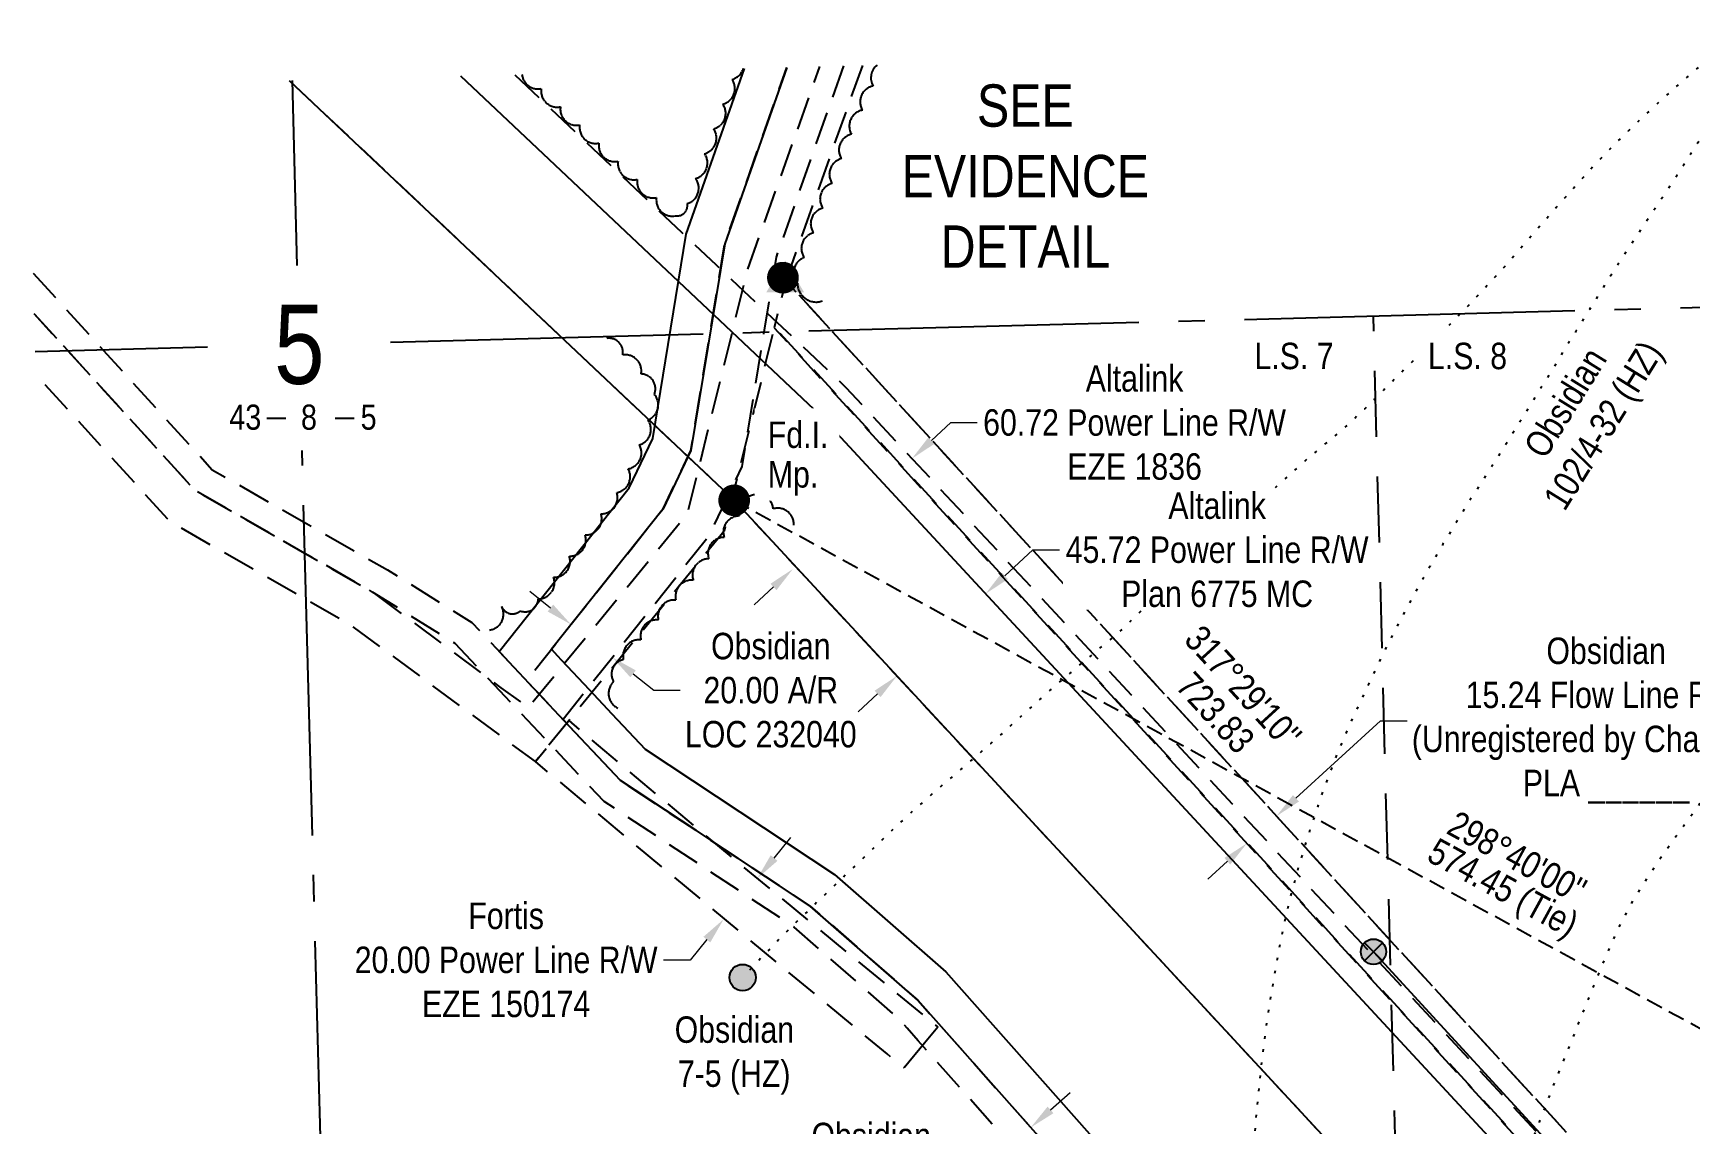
# Model space of a CAD drawing. Extents: x 624971 to 629645, y 5836724 to 5839392.
# Drawn here: x 626623 to 627250, y 5837667 to 5838080 of the extents above; entities that cross this region are included whole.
import ezdxf
from ezdxf.enums import TextEntityAlignment as Align

# ---------------------------------------------------------------- set-up
doc = ezdxf.new("R2010")
doc.units = 0
doc.header["$LTSCALE"] = 5
doc.header["$PDSIZE"] = 0.5
for name, pattern in [('0', [1, 1, 0]), ('foc-ACCESSROAD', [3.75, 2.5, -1.25]), ('foc-DOT', [1, 0.2, -0.8]), ('foc-FLOWLINE', [3.75, 2.5, -1.25]), ('foc-LSD', [8, 5, -3]), ('foc-QUARTERLINE', [33, 25, -3, 2, -3]), ('foc-TIELINE', [1.875, 1.25, -0.625]), ('POWERLINE5', [7.8, 2.4, -0.6, 0.6, -0.6, 0.6, -0.6, 2.4])]:
    doc.linetypes.add(name, pattern=pattern)
doc.layers.get('Defpoints').update_dxf_attribs({"color": 9})
for name, color, linetype in [('10', 1, 'Continuous'), ('9', 3, 'Continuous'), ('ABADATA-DRILL-T', 8, 'Continuous'), ('AS-DRILL', 8, 'foc-DOT'), ('AS-DRILL-T', 8, 'Continuous'), ('AS-POWER', 104, 'foc-POWER'), ('AS-POWER-EXISTING', 72, 'POWERLINE5'), ('C-AR', 13, 'foc-ACCESSROAD'), ('C-FLOWLINE', 13, 'foc-FLOWLINE'), ('F-EZE', 190, 'foc-FLOWLINE'), ('F-RW', 190, 'Continuous'), ('L-BD', 7, 'Continuous'), ('L-DETAIL-T', 3, 'Continuous'), ('L-MON', 1, 'Continuous'), ('L-QSEC', 8, 'foc-QUARTERLINE'), ('L-SECLBL', 7, 'Continuous'), ('L-SECTION-LSD', 7, 'foc-LSD'), ('L-TIE', 7, 'foc-TIELINE'), ('L-TIE-T', 7, 'Continuous'), ('T-BUSH', 110, '0')]:
    doc.layers.add(name, color=color, linetype=linetype)
for name, color, linetype, lineweight in [('C-AR-T', 13, 'Continuous', 9), ('C-RW-T', 13, 'Continuous', 9), ('F-EZE-T', 190, 'Continuous', 9), ('F-RW-T', 190, 'Continuous', 9)]:
    doc.layers.add(name, color=color, linetype=linetype, lineweight=lineweight)
doc.styles.add('100L', font='ARIALN.TTF', dxfattribs={"height": 11})
doc.styles.add('80CG', font='ARIALN.TTF', dxfattribs={"height": 10})
doc.styles.add('80L', font='ARIALN.TTF', dxfattribs={"height": 10})
doc.styles.add('foc-LtypeFont', font='ARIALN.TTF', dxfattribs={"height": 7.35})
doc.styles.add('SIMPLEX', font='ARIALN.TTF')
doc.linetypes.add('foc-POWER', pattern='A,6,-1,["P",foc-LtypeFont,S=0.2,R=0,X=-0.625,Y=-0.75],-1.24,4', length=12.24)
doc.dimstyles.new('Compass 5 000', dxfattribs={"dimscale": 5, "dimtxt": 9, "dimasz": 2, "dimexe": 0.2, "dimexo": 0.0625, "dimgap": 0.5, "dimtad": 0, "dimtih": 1, "dimtoh": 1, "dimzin": 0, "dimdsep": 46, "dimtxsty": '80CG', "dimcen": 0.1, "dimse1": 1, "dimse2": 1, "dimclrd": 256, "dimclrt": 256, "dimaunit": 1, "dimadec": 4, "dimazin": 0, "dimtfac": 0.06, "dimtofl": 0, "dimtmove": 0, "dimatfit": 1, "dimfxl": 0.2, "dimtolj": 1, "dimtzin": 0, "dimlwd": -1, "dimarcsym": 0})

# ---------------------------------------------------------------- blocks, each defined once
blk = doc.blocks.new('L-SECLBL')
at = {"layer": '9', "color": 7}
for p, q in [((-5.08, -27.83), (-12.29, -27.83)), ((20.7, -27.83), (13.5, -27.83))]:
    blk.add_line(p, q, dxfattribs=at)
at = {"layer": '10', "color": 2, "style": 'SIMPLEX'}
blk.add_attdef('SEC', text='', height=30, dxfattribs=at).set_placement((0, 0), align=Align.MIDDLE)
at = {"layer": '10', "color": 5, "style": '80L'}
blk.add_attdef('TWP', text='', height=9.5, dxfattribs=at).set_placement((-14.43, -27.37), align=Align.MIDDLE_RIGHT)
blk.add_attdef('RGE', text='', height=9.5, dxfattribs=at).set_placement((3.62, -27.37), align=Align.MIDDLE_CENTER)
blk.add_attdef('MER', text='', height=9.5, dxfattribs=at).set_placement((23.17, -27.37), align=Align.MIDDLE_LEFT)
blk = doc.blocks.new('*D599')
at = {"layer": 'Defpoints', "color": 0, "transparency": 16777216}
for p in [(626955.4, 5837919.03), (627307.61, 5837538.95), (627262.52, 5837497.17)]:
    blk.add_point(p, dxfattribs=at)
at = {"layer": 'F-EZE-T', "transparency": 16777216}
for p, q in [((626962.74, 5837925.83), (626970.07, 5837932.63)), ((626970.07, 5837932.63), (626980.07, 5837932.63)), ((626902.98, 5837870.46), (626895.65, 5837863.66))]:
    blk.add_line(p, q, dxfattribs=at)
for points in [[(626961.6, 5837927.05), (626963.87, 5837924.61), (626955.4, 5837919.03)], [(626901.85, 5837871.68), (626904.11, 5837869.24), (626910.32, 5837877.26)]]:
    blk.add_solid(points, dxfattribs=at)
at = {"layer": 'F-EZE-T', "transparency": 16777216, "insert": (627039.62, 5837932.63), "char_height": 10, "attachment_point": 5, "style": '80CG'}
blk.add_mtext('\\A1;Altalink\\P60.72 Power Line R/W\\PEZE 1836', dxfattribs=at)
blk = doc.blocks.new('*D606')
at = {"layer": 'Defpoints', "color": 0, "transparency": 16777216}
for p in [(626884.13, 5837744.74), (626911.57, 5837748.06), (626898.84, 5837732.62)]:
    blk.add_point(p, dxfattribs=at)
at = {"layer": 'F-EZE-T', "transparency": 16777216}
for p, q in [((626903.22, 5837767.9), (626909.58, 5837775.62)), ((626877.77, 5837737.02), (626871.41, 5837729.31)), ((626871.41, 5837729.31), (626861.41, 5837729.31))]:
    blk.add_line(p, q, dxfattribs=at)
for points in [[(626901.93, 5837768.96), (626904.5, 5837766.84), (626896.86, 5837760.18)], [(626876.48, 5837738.08), (626879.06, 5837735.96), (626884.13, 5837744.74)]]:
    blk.add_solid(points, dxfattribs=at)
at = {"layer": 'F-EZE-T', "transparency": 16777216, "insert": (626801.82, 5837729.31), "char_height": 10, "attachment_point": 5, "style": '80CG'}
blk.add_mtext('\\A1;Fortis\\P20.00 Power Line R/W\\PEZE 150174', dxfattribs=at)
blk = doc.blocks.new('*D611')
at = {"layer": 'C-AR-T', "transparency": 16777216}
for p, q in [((627007.82, 5837672.58), (627015.3, 5837679.22)), ((626985.36, 5837652.63), (626977.89, 5837645.99)), ((626977.89, 5837645.99), (626967.89, 5837645.99))]:
    blk.add_line(p, q, dxfattribs=at)
for points in [[(627006.71, 5837673.83), (627008.93, 5837671.34), (627000.34, 5837665.94)], [(626984.25, 5837653.88), (626986.47, 5837651.39), (626992.84, 5837659.28)]]:
    blk.add_solid(points, dxfattribs=at)
at = {"layer": 'Defpoints', "color": 0, "transparency": 16777216}
for p in [(626998.1, 5837668.46), (626990.6, 5837661.79), (626992.84, 5837659.28)]:
    blk.add_point(p, dxfattribs=at)
at = {"layer": 'C-AR-T', "transparency": 16777216, "insert": (626939.96, 5837645.99), "char_height": 10, "attachment_point": 5, "style": '80CG'}
blk.add_mtext('\\A1;Obsidian\\P10.06 A/R\\PLOC 2896', dxfattribs=at)
blk = doc.blocks.new('*D614')
at = {"layer": 'C-AR-T', "transparency": 16777216}
for p, q in [((626818.58, 5837862.48), (626810.75, 5837868.7)), ((626849.86, 5837837.58), (626857.68, 5837831.36)), ((626857.68, 5837831.36), (626867.68, 5837831.36))]:
    blk.add_line(p, q, dxfattribs=at)
for points in [[(626819.61, 5837863.78), (626817.54, 5837861.17), (626826.4, 5837856.25)], [(626850.9, 5837838.89), (626848.82, 5837836.28), (626842.03, 5837843.81)]]:
    blk.add_solid(points, dxfattribs=at)
at = {"layer": 'Defpoints', "color": 0, "transparency": 16777216}
for p in [(626835.61, 5837867.82), (626851.24, 5837855.38), (626842.03, 5837843.81)]:
    blk.add_point(p, dxfattribs=at)
at = {"layer": 'C-AR-T', "transparency": 16777216, "insert": (626901.97, 5837831.36), "char_height": 10, "attachment_point": 5, "style": '80CG'}
blk.add_mtext('\\A1;Obsidian\\P20.00 A/R\\PLOC 232040', dxfattribs=at)
blk = doc.blocks.new('BH-Existing')
at = {"layer": 'AS-DRILL-T'}
h = blk.add_hatch(color=256, dxfattribs=at)
h.dxf.hatch_style = 1
edge = h.paths.add_edge_path()
edge.add_arc((0, 0), 0.5, 0, 360)
blk.add_circle((0, 0), 0.5, dxfattribs=at)
blk = doc.blocks.new('*D685')
at = {"layer": 'Defpoints', "color": 0, "transparency": 16777216}
for p in [(626983.22, 5837867.85), (627031.52, 5837815.73), (626997.99, 5837784.66)]:
    blk.add_point(p, dxfattribs=at)
at = {"layer": 'F-RW-T', "transparency": 16777216}
for p, q in [((626990.55, 5837874.64), (627001.18, 5837884.49)), ((627001.18, 5837884.49), (627011.18, 5837884.49)), ((626942.36, 5837829.99), (626935.03, 5837823.19))]:
    blk.add_line(p, q, dxfattribs=at)
for points in [[(626989.42, 5837875.87), (626991.69, 5837873.42), (626983.22, 5837867.85)], [(626941.23, 5837831.21), (626943.49, 5837828.76), (626949.7, 5837836.78)]]:
    blk.add_solid(points, dxfattribs=at)
at = {"layer": 'F-RW-T', "transparency": 16777216, "insert": (627070.87, 5837884.49), "char_height": 10, "attachment_point": 5, "style": '80CG', "bg_fill": 3, "box_fill_scale": 1.1, "bg_fill_color": 256, "bg_fill_true_color": 13158600, "bg_fill_transparency": 0}
blk.add_mtext('\\A1;Altalink\\P45.72 Power Line R/W\\PPlan 6775 MC', dxfattribs=at)
blk = doc.blocks.new('POWERPOLE')
h = blk.add_hatch(color=255)
edge = h.paths.add_edge_path()
edge.add_arc((0, 0), 0.96, 0, 360)
at = {"linetype": 'Continuous'}
for p, q in [((0.68, -0.68), (-0.68, 0.68)), ((-0.68, -0.68), (0.68, 0.68))]:
    blk.add_line(p, q, dxfattribs=at)
blk.add_circle((0, 0), 0.96, dxfattribs=at)
blk = doc.blocks.new('fdia')
at = {"color": 255, "const_width": 1}
blk.add_lwpolyline([(-0.5, 0, 1), (0.5, 0, 1)], format="xyb", close=True, dxfattribs=at)
blk = doc.blocks.new('Fdiaa')
blk.add_blockref('fdia', (0, 0))
blk = doc.blocks.new('fdib')
at = {"color": 1, "const_width": 1.6}
blk.add_lwpolyline([(-0.4, 0, 1), (0.4, 0, 1)], format="xyb", close=True, dxfattribs=at)
at = {"color": 1}
blk.add_circle((0, 0), 0.8, dxfattribs=at)
blk = doc.blocks.new('Fdibb')
blk.add_blockref('fdib', (0, 0))
blk = doc.blocks.new('fdicc')
for name in ['Fdibb', 'Fdiaa']:
    blk.add_blockref(name, (0, 0))
blk = doc.blocks.new('FDI')
blk.add_blockref('fdicc', (0, 0))
blk = doc.blocks.new('STRIA')
blk.add_hatch(color=255).paths.add_polyline_path([(-0.04, 1.52), (-1.47, -0.87), (1.39, -0.87)])
blk = doc.blocks.new('STRIAA')
blk.add_blockref('STRIA', (0, 0))
blk = doc.blocks.new('STRIB')
at = {"color": 1}
blk.add_solid([(-1.12, -0.67), (-0.04, 1.13), (1.04, -0.67)], dxfattribs=at)
blk = doc.blocks.new('STRIBB')
blk.add_blockref('STRIB', (0, 0))
blk = doc.blocks.new('STRICC')
for name in ['STRIAA', 'STRIBB']:
    blk.add_blockref(name, (0, 0))
blk = doc.blocks.new('fdspike')
blk.add_blockref('STRICC', (0, 0))
blk = doc.blocks.new('*D733')
at = {"layer": 'C-RW-T', "transparency": 16777216}
for p, q in [((627100.7, 5837790.5), (627132.72, 5837819.86)), ((627132.72, 5837819.86), (627142.72, 5837819.86)), ((627074.73, 5837766.69), (627067.36, 5837759.93))]:
    blk.add_line(p, q, dxfattribs=at)
for points in [[(627099.58, 5837791.73), (627101.83, 5837789.27), (627093.33, 5837783.74)], [(627073.61, 5837767.92), (627075.86, 5837765.46), (627082.1, 5837773.45)]]:
    blk.add_solid(points, dxfattribs=at)
at = {"layer": 'Defpoints', "color": 0, "transparency": 16777216}
for p in [(627093.33, 5837783.74), (627144.89, 5837727.5), (627133.66, 5837717.21)]:
    blk.add_point(p, dxfattribs=at)
at = {"layer": 'C-RW-T', "transparency": 16777216, "insert": (627218.07, 5837819.86), "char_height": 10, "attachment_point": 5, "style": '80CG', "bg_fill": 3, "box_fill_scale": 1.1, "bg_fill_color": 256, "bg_fill_true_color": 13158600, "bg_fill_transparency": 0}
blk.add_mtext('\\A1;Obsidian\\P15.24 Flow Line R/W\\P(Unregistered by Challenger)\\PPLA ______', dxfattribs=at)

msp = doc.modelspace()

# ---------------------------------------------------------------- linework, layer by layer
at = {"layer": 'AS-DRILL', "flags": 128}
for points in [[(627264.568, 5838076.502), (627259.483, 5838072.416), (627253.735, 5838067.694), (627248.108, 5838062.925), (627242.613, 5838058.059), (627237.112, 5838053.064), (627231.634, 5838047.979), (627226.353, 5838042.979), (627221.027, 5838037.768), (627215.495, 5838032.031), (627209.97, 5838026.044), (627204.536, 5838020.03), (627199.2, 5838014.058), (627194.044, 5838008.121), (627188.946, 5838002.246), (627183.915, 5837996.472), (627178.89, 5837990.869), (627173.832, 5837985.364), (627168.685, 5837979.848), (627163.515, 5837974.411), (627158.322, 5837969.123), (627153.067, 5837963.894), (627147.703, 5837958.641), (627142.309, 5837953.379), (627137.074, 5837948.14), (627131.818, 5837942.93), (627126.641, 5837937.783), (627121.264, 5837932.651), (627115.432, 5837927.656), (627109.596, 5837922.842), (627104.039, 5837918.085), (627098.701, 5837913.374), (627093.464, 5837908.575), (627088.288, 5837903.778), (627082.753, 5837898.911), (627076.9, 5837893.987), (627071.314, 5837889.199), (627066.2, 5837884.703), (627061.255, 5837880.222), (627056.326, 5837875.522), (627051.208, 5837870.416), (627045.816, 5837865.073), (627040.414, 5837859.74), (627034.977, 5837854.576), (627029.196, 5837849.593), (627023.371, 5837844.749), (627017.566, 5837839.885), (627011.879, 5837835.085), (627006.373, 5837830.289), (627001.086, 5837825.529), (626995.946, 5837820.883), (626990.678, 5837816.134), (626985.097, 5837811.146), (626979.141, 5837805.938), (626972.899, 5837800.583), (626966.665, 5837795.298), (626960.796, 5837790.223), (626954.97, 5837785.018), (626949.081, 5837779.562), (626943.392, 5837774.102), (626937.987, 5837768.868), (626932.678, 5837763.808), (626927.436, 5837758.819), (626922.402, 5837753.955), (626917.326, 5837749.161), (626912.349, 5837744.379), (626907.602, 5837739.633), (626903.12, 5837735.064), (626898.864, 5837730.652), (626895.691, 5837727.287), (626891.31, 5837722.671)], [(627396.619, 5838080.012), (627395.988, 5838078.628), (627391.471, 5838069.267), (627386.977, 5838059.816), (627382.757, 5838050.603), (627378.699, 5838041.273), (627374.693, 5838031.535), (627370.672, 5838021.576), (627366.401, 5838011.621), (627361.869, 5838001.719), (627357.543, 5837991.953), (627353.354, 5837982.3), (627348.893, 5837972.73), (627344.371, 5837963.198), (627340.058, 5837953.672), (627335.782, 5837944.327), (627331.25, 5837935.175), (627326.605, 5837926.131), (627322.195, 5837917.282), (627318.001, 5837908.569), (627313.897, 5837899.889), (627309.372, 5837891.248), (627304.581, 5837882.809), (627300.107, 5837874.479), (627295.725, 5837866.112), (627291.081, 5837857.387), (627286.589, 5837848.637), (627282.421, 5837840.075), (627278.566, 5837831.831), (627274.681, 5837823.577), (627270.459, 5837815.173), (627265.756, 5837806.837), (627260.515, 5837798.757), (627255.15, 5837790.864), (627249.596, 5837782.936), (627243.521, 5837774.634), (627237.537, 5837766.275), (627232.021, 5837758.048), (627227.122, 5837749.917), (627222.684, 5837741.378), (627218.609, 5837732.328), (627214.828, 5837723.146), (627211.003, 5837713.763), (627207.195, 5837704.45), (627203.532, 5837695.341), (627199.829, 5837686.221), (627196.227, 5837677.093), (627192.755, 5837667.959), (627189.234, 5837658.764), (627185.522, 5837649.614), (627181.661, 5837640.45), (627177.882, 5837631.558), (627173.941, 5837622.752), (627169.87, 5837613.952), (627165.691, 5837605.08), (627161.54, 5837596.278), (627157.731, 5837587.775), (627153.997, 5837579.105), (627150.247, 5837570.254), (627146.45, 5837561.321), (627142.634, 5837552.318), (627138.916, 5837543.418), (627135.019, 5837534.463), (627131.054, 5837525.416), (627127.256, 5837516.493), (627123.706, 5837507.658), (627120.303, 5837498.936), (627116.45, 5837490.232), (627112.342, 5837481.681), (627108.345, 5837473.094), (627104.31, 5837464.465), (627100.261, 5837455.566), (627096.265, 5837446.579), (627092.263, 5837437.451), (627088.571, 5837428.671), (627084.767, 5837419.999), (627080.701, 5837411.009), (627076.574, 5837401.658), (627072.559, 5837392.24), (627068.788, 5837383.058), (627065.191, 5837374.111), (627061.409, 5837365.339), (627057.466, 5837356.623), (627053.441, 5837347.954), (627049.075, 5837339.367), (627044.667, 5837330.829), (627040.443, 5837322.135), (627036.104, 5837313.219), (627031.627, 5837304.278), (627027.156, 5837295.458), (627022.748, 5837286.92), (627018.421, 5837278.714), (627014.267, 5837270.813), (627010.334, 5837262.847), (627006.361, 5837254.49), (627002.274, 5837245.92), (626997.967, 5837237.325), (626993.403, 5837228.642), (626988.674, 5837219.765), (626984.134, 5837210.904), (626979.836, 5837201.988), (626975.796, 5837193.159), (626971.894, 5837184.394), (626967.999, 5837175.739), (626964.068, 5837167.293), (626960.173, 5837159.059), (626956.286, 5837150.864), (626952.074, 5837142.481), (626947.779, 5837133.796), (626943.827, 5837125.069), (626940.02, 5837116.477), (626936.057, 5837107.76), (626932.099, 5837098.834), (626928.29, 5837089.941), (626924.365, 5837081.325), (626919.928, 5837072.736), (626915.072, 5837064.096), (626910.1, 5837055.323), (626905.3, 5837046.474), (626900.69, 5837037.61), (626896.058, 5837028.456), (626894.703, 5837025.722)], [(627277.406, 5838076.843), (627272.907, 5838069.953), (627269.493, 5838064.702), (627268.387, 5838062.983), (627263.853, 5838055.842), (627259.222, 5838048.538), (627254.494, 5838041.152), (627249.706, 5838033.714), (627247.168, 5838029.806), (627244.85, 5838026.235), (627239.907, 5838018.653), (627234.835, 5838011.018), (627229.653, 5838003.369), (627224.514, 5837995.642), (627216.769, 5837983.486), (627215.656, 5837981.686), (627211.777, 5837975.472), (627206.785, 5837967.459), (627201.793, 5837959.426), (627196.812, 5837951.353), (627191.852, 5837943.27), (627186.861, 5837935.217), (627181.831, 5837927.132), (627176.729, 5837919.096), (627171.517, 5837911.077), (627166.347, 5837902.999), (627161.298, 5837894.844), (627158.258, 5837889.833), (627156.312, 5837886.601), (627151.437, 5837878.301), (627146.665, 5837869.933), (627142.014, 5837861.489), (627137.526, 5837852.958), (627133.2, 5837844.332), (627129.066, 5837835.641), (627124.972, 5837826.911), (627120.92, 5837818.162), (627117.1, 5837809.309), (627113.523, 5837800.353), (627110.189, 5837791.302), (627104.176, 5837772.959), (627101.427, 5837763.704), (627098.89, 5837754.404), (627096.614, 5837745.022), (627094.671, 5837735.577), (627092.968, 5837726.09), (627091.321, 5837716.773), (627089.78, 5837707.26), (627088.499, 5837697.693), (627087.379, 5837688.131), (627086.38, 5837678.531), (627085.5, 5837668.945), (627084.732, 5837659.321), (627083.943, 5837649.698), (627083.094, 5837640.082), (627082.226, 5837630.456), (627081.347, 5837620.85), (627080.427, 5837611.272), (627079.547, 5837601.706), (627078.778, 5837592.113), (627078.179, 5837582.504), (627077.75, 5837572.879), (627077.332, 5837563.265), (627076.884, 5837553.62), (627076.396, 5837543.974), (627075.958, 5837534.339), (627075.53, 5837524.695), (627074.383, 5837505.438), (627072.886, 5837486.182), (627071.977, 5837476.585), (627070.977, 5837466.996), (627070.078, 5837457.389), (627069.249, 5837447.774), (627068.301, 5837438.146), (627067.225, 5837428.785), (627066.005, 5837419.23), (627065.067, 5837411.872), (627063.871, 5837402.508), (627062.796, 5837393.127), (627061.811, 5837383.758), (627060.836, 5837374.379), (627059.94, 5837365.032), (627059.155, 5837355.659), (627058.491, 5837346.248), (627057.714, 5837327.381), (627057.207, 5837308.532), (627056.389, 5837289.714), (627055.481, 5837270.864), (627054.735, 5837251.998), (627053.885, 5837233.239), (627052.878, 5837214.376), (627052.16, 5837195.551), (627051.733, 5837176.703), (627050.956, 5837157.847), (627049.807, 5837139.03), (627048.68, 5837120.184), (627047.973, 5837101.339), (627047.845, 5837082.509), (627047.878, 5837063.674), (627048.021, 5837044.811), (627048.191, 5837029.802)]]:
    msp.add_lwpolyline(points, dxfattribs=at)
at = {"layer": 'AS-POWER', "flags": 128}
msp.add_lwpolyline([(627130.021, 5837732.433), (627207.095, 5837648.413), (627284.32, 5837564.219), (627361.31, 5837480.33), (627429.124, 5837406.333)], dxfattribs=at)
at = {"layer": 'C-AR', "flags": 128}
for points in [[(626929.43, 5838067.593), (626904.019, 5837995.291), (626891.028, 5837916.067), (626878.265, 5837889.342), (626823.349, 5837820.331), (626809.514, 5837835.054), (626861.204, 5837900.011), (626871.766, 5837922.128), (626884.555, 5838000.267), (626908.029, 5838067.024)], [(626622.834, 5837989.182), (626649.332, 5837960.105), (626690.594, 5837914.833), (626725.366, 5837894.949), (626756.869, 5837876.935), (626788.877, 5837857.014), (626798.165, 5837847.13), (626811.591, 5837832.843), (626813.264, 5837831.063), (626823.608, 5837820.022), (626825.702, 5837817.827), (626832.219, 5837810.892), (626845.045, 5837797.244), (626873.558, 5837778.385), (626916.923, 5837749.704), (626957.565, 5837714.121), (627053.864, 5837605.66), (627067.151, 5837590.696), (627087.064, 5837568.269), (627088.572, 5837565.551), (627095.85, 5837552.445), (627104.921, 5837536.109), (627123.222, 5837491.542), (627153.43, 5837408.904), (627159.095, 5837393.406), (627176.476, 5837345.862), (627191.546, 5837157.881), (627195.174, 5837133.728), (627198.783, 5837109.703), (627200.647, 5837103.593), (627212.887, 5837063.478), (627232.088, 5837034.691)], [(627220.187, 5837034.375), (627203.717, 5837059.047), (627190.21, 5837103.314), (627188.942, 5837107.474), (627185.038, 5837133.458), (627181.542, 5837156.73), (627166.756, 5837341.158), (627153.722, 5837377.573), (627148.159, 5837393.119), (627143.028, 5837407.455), (627142.602, 5837408.614), (627111.502, 5837493.29), (627098.713, 5837526.378), (627097.546, 5837528.677), (627087.081, 5837547.585), (627079.817, 5837560.693), (627078.85, 5837562.449), (626957.789, 5837698.73), (626953.533, 5837703.521), (626950.497, 5837707.012), (626910.838, 5837741.731), (626838.873, 5837789.329), (626817.26, 5837812.249), (626797.421, 5837833.289), (626782.578, 5837849.031), (626751.29, 5837868.529), (626725.678, 5837883.174), (626684.221, 5837906.882), (626636.036, 5837959.75), (626623.242, 5837973.79)]]:
    msp.add_lwpolyline(points, dxfattribs=at)
at = {"layer": 'F-EZE', "flags": 128}
for points in [[(626623.242, 5837973.791), (626684.221, 5837906.882), (626751.29, 5837868.529), (626799.766, 5837832.356), (626810.306, 5837824.938), (626870.539, 5837898.426), (626893.256, 5837990.645), (626920.554, 5838067.357)], [(626936.614, 5838067.784), (626907.625, 5837986.338), (627431.077, 5837415.327), (627553.587, 5837418.574), (627581.424, 5837419.298), (627581.841, 5837403.741), (627554.005, 5837402.999), (627417.03, 5837399.341), (627356.193, 5837397.717), (627165.522, 5837392.604), (627161.44, 5837392.474), (627155.125, 5837392.273), (627150.503, 5837392.187), (627144.628, 5837392.077), (627026.823, 5837388.94), (627026.651, 5837395.489), (627026.431, 5837403.343), (627026.415, 5837404.489), (627111.883, 5837406.813), (627116.185, 5837406.926), (627118.818, 5837406.996), (627144.947, 5837407.682), (627148.902, 5837407.786), (627149.608, 5837407.805), (627155.775, 5837407.972), (627159.67, 5837408.077), (627411.296, 5837414.715), (626903.327, 5837968.837), (626884.287, 5837891.545), (626812.87, 5837804.413), (626743.601, 5837855.653), (626674.666, 5837895.106), (626623.849, 5837950.864)], [(626805.096, 5838064.288), (626855.906, 5838016.313), (626868.303, 5838004.608), (626881.321, 5837992.317), (626884.432, 5837989.38), (626889.531, 5837984.565), (626908.154, 5837966.978), (626930.427, 5837945.953), (627681.341, 5837136.523), (627600.582, 5837134.371), (627479.1, 5837265.47), (626888.112, 5837903.242), (626719.875, 5838062.023)]]:
    msp.add_lwpolyline(points, dxfattribs=at)
msp.add_lwpolyline([(626960.134, 5837697.797), (626952.43, 5837688.451), (626945.96, 5837693.783), (626812.87, 5837804.413), (626825.544, 5837819.875), (626875.903, 5837777.453), (626965.158, 5837703.894), (626960.134, 5837697.797)], close=True, dxfattribs=at)
at = {"layer": 'F-RW'}
for points in [[(627053.864, 5837605.66), (626957.565, 5837714.121), (626916.923, 5837749.704), (626873.558, 5837778.385), (626845.045, 5837797.244), (626832.219, 5837810.892), (626825.702, 5837817.827), (626799.131, 5837846.102), (626848.406, 5837908.021), (626857.312, 5837926.648), (626869.97, 5838003.993), (626891.974, 5838066.597)], [(626908.031, 5838067.024), (626884.555, 5838000.267), (626871.766, 5837922.128), (626861.185, 5837899.987), (626818.947, 5837846.908), (626821.135, 5837844.57), (626822.833, 5837842.754), (626833.179, 5837831.699), (626841.794, 5837822.494), (626854.377, 5837809.048), (626926.045, 5837761.656), (626968.159, 5837724.78), (627065.077, 5837615.616)]]:
    msp.add_lwpolyline(points, dxfattribs=at)
at = {"layer": 'L-QSEC'}
for p, q in [((626722.792, 5837992.075), (626720.937, 5838062.051)), ((627536.108, 5837983.683), (626758.083, 5837963.001)), ((626688.825, 5837961.16), (626623.622, 5837959.427)), ((626745.993, 5837116.71), (626724.647, 5837922.1))]:
    msp.add_line(p, q, dxfattribs=at)
at = {"layer": 'L-SECTION-LSD'}
msp.add_line((627152.389, 5837127.524), (627129.974, 5837972.887), dxfattribs=at)
at = {"layer": 'L-TIE'}
msp.add_line((626888.112, 5837903.242), (627391.97, 5837627.793), dxfattribs=at)
at = {"layer": 'T-BUSH', "flags": 128}
for points in [[(626807.815, 5838064.36, 0.4430081), (626815.111, 5838059.02, 0.5205671), (626822.375, 5838052.147, 0.5205671), (626829.639, 5838045.275, 0.5205671), (626836.903, 5838038.402, 0.5205671), (626844.167, 5838031.529, 0.5205671), (626851.431, 5838024.656, 0.5205671), (626858.695, 5838017.784, 0.5205671), (626865.959, 5838010.911, 0.5205671), (626870.354, 5838015.502, 0.5205671), (626873.524, 5838024.986, 0.5205671), (626876.89, 5838034.401, 0.5205671), (626880.364, 5838043.778, 0.5205671), (626883.839, 5838053.155, 0.5205671), (626887.313, 5838062.532, 0.2571541), (626891.584, 5838066.587)], [(626942.205, 5838067.933, 0.377404), (626940.727, 5838060.004, 0.5205671), (626936.627, 5838050.883, 0.5205671), (626932.526, 5838041.762, 0.5205671), (626928.711, 5838032.524, 0.5205671), (626925.18, 5838023.168, 0.5205671), (626921.649, 5838013.812, 0.5205671), (626918.117, 5838004.456, 0.5205671), (626914.586, 5837995.101, 0.5205671), (626912.067, 5837985.458, 0.5205671), (626921.503, 5837978.669)], [(626795.51, 5837854.17, 0.5205671), (626800.134, 5837863.037, 0.5205671), (626807.157, 5837861.428, 0.5205671), (626813.993, 5837865.935, 0.5205671), (626819.757, 5837874.106, 0.5205671), (626825.735, 5837882.122, 0.5205671), (626831.713, 5837890.139, 0.5205671), (626837.691, 5837898.155, 0.5205671), (626843.669, 5837906.171, 0.5205671), (626848.002, 5837915.169, 0.5205671), (626852.219, 5837924.237, 0.5205671), (626855.484, 5837933.641, 0.5205671), (626857.913, 5837943.342, 0.5205671), (626852.895, 5837951.047, 0.5205671), (626845.941, 5837958.233, 0.5205671), (626839.875, 5837964.502, 0.5205671)], [(626910.71, 5837893.789, 0.5205671), (626902.888, 5837900.019, 0.5205671), (626894.347, 5837904.906, 0.5205671), (626890.175, 5837897.338, 0.5205671), (626884.351, 5837889.209, 0.5205671), (626878.527, 5837881.08, 0.5205671), (626872.65, 5837872.993, 0.5205671), (626866.046, 5837865.484, 0.5205671), (626859.442, 5837857.975, 0.5205671), (626852.838, 5837850.466, 0.5205671), (626846.234, 5837842.957, 0.5205671), (626842.465, 5837834.629, 0.5205671), (626844.074, 5837824.599, 0.5205671)]]:
    msp.add_lwpolyline(points, format="xyb", dxfattribs=at)

# ---------------------------------------------------------------- block references
at = {"layer": 'AS-DRILL-T', "xscale": 10.00000000000004, "yscale": 10.00000000000004, "zscale": 10.00000000000004}
msp.add_blockref('BH-Existing', (626891.31, 5837722.671), dxfattribs=at)
at = {"layer": 'AS-POWER-EXISTING', "xscale": 5.000000000000009, "yscale": 5.000000000000009, "zscale": 5.000000000000009}
msp.add_blockref('POWERPOLE', (627130.021, 5837732.433), dxfattribs=at)
at = {"layer": 'L-MON', "color": 5, "xscale": 4.998243250000007, "yscale": 4.998243250000007, "zscale": 4.998243250000007}
msp.add_blockref('fdspike', (626907.625, 5837986.338), dxfattribs=at)
at = {"layer": 'L-MON', "xscale": 5.000000000000009, "yscale": 5.000000000000009, "zscale": 5.000000000000009}
msp.add_blockref('FDI', (626906.556, 5837987.475), dxfattribs=at)
at = {"layer": 'L-SECLBL', "color": 2}
msp.add_blockref('L-SECLBL', (626723.587, 5837962.084), dxfattribs=at).add_auto_attribs({'SEC': '5', 'TWP': '43', 'RGE': '8', 'MER': '5'})

# ---------------------------------------------------------------- texts
at = {"layer": 'ABADATA-DRILL-T', "insert": (627179.358, 5837912.23), "char_height": 9.99516, "attachment_point": 1, "rotation": 58.211607, "style": '80L'}
msp.add_mtext_dynamic_manual_height_columns('\\pi13.43;Obsidian\\P\\pi0.66359;102/4-32 (HZ)', width=70.6729, gutter_width=49.976, heights=[0], dxfattribs=at)
at = {"layer": 'ABADATA-DRILL-T', "insert": (626865.258, 5837707.974), "char_height": 9.99516, "attachment_point": 1, "style": '80L'}
msp.add_mtext_dynamic_manual_height_columns('\\pi0.33974;Obsidian\\P\\pi1.5499;7-5 (HZ)', width=44.49184, gutter_width=49.976, heights=[0], dxfattribs=at)
at = {"layer": 'L-BD', "color": 5, "style": '80L'}
for s, height, p in [("317°29'10''", 9.99649, (627080.789, 5837832.56)), ('723.83', 9.9965, (627070.289, 5837822.934))]:
    msp.add_text(s, height=height, rotation=312.5133, dxfattribs=at).set_placement(p, align=Align.MIDDLE)
at = {"layer": 'L-DETAIL-T', "insert": (626998.299, 5838025.933), "char_height": 16, "width": 92.85304, "attachment_point": 5, "style": '80CG'}
msp.add_mtext('SEE EVIDENCE DETAIL', dxfattribs=at)
at = {"layer": 'L-TIE-T', "style": '80L'}
for s, p in [("298°40'00''", (627184.426, 5837768.214)), ('574.45 (Tie)', (627178.543, 5837755.644))]:
    msp.add_text(s, height=9.99649, rotation=331.335463, dxfattribs=at).set_placement(p, align=Align.MIDDLE)

# ---------------------------------------------------------------- dimensions: what is measured, and where the dimension line sits
at = {"layer": 'C-AR-T'}
dim = msp.add_linear_dim(base=(626842.033, 5837843.811), p1=(626835.608, 5837867.818), p2=(626851.239, 5837855.38), angle=321.488961, text='Obsidian\\P20.00 A/R\\PLOC 232040', dimstyle='Compass 5 000', dxfattribs=at)
dim.commit()
dim.dimension.update_dxf_attribs({"geometry": '*D614', "text_midpoint": (626901.973, 5837831.357), "dimtype": 161})
dim = msp.add_aligned_dim(p1=(626998.105, 5837668.461), p2=(626990.6, 5837661.795), distance=3.369, text='Obsidian\\P10.06 A/R\\PLOC 2896', dimstyle='Compass 5 000', dxfattribs=at)
dim.commit()
dim.dimension.update_dxf_attribs({"geometry": '*D611', "text_midpoint": (626939.955, 5837645.993)})
at = {"layer": 'F-EZE-T'}
dim = msp.add_linear_dim(base=(626884.131, 5837744.74), p1=(626911.569, 5837748.059), p2=(626898.842, 5837732.616), angle=230.506031, text='Fortis\\P20.00 Power Line R/W\\PEZE 150174', dimstyle='Compass 5 000', dxfattribs=at)
dim.commit()
dim.dimension.update_dxf_attribs({"geometry": '*D606', "text_midpoint": (626801.817, 5837729.306), "dimtype": 161})

# ---------------------------------------------------------------- next in the draw order: texts
at = {"layer": 'L-SECTION-LSD', "char_height": 10, "attachment_point": 1, "style": '100L', "bg_fill": 3, "box_fill_scale": 1.5, "bg_fill_color": 256, "bg_fill_transparency": 0}
for s, width, insert in [('\\pi2.3061;L.S. 7', 30.88047, (627082.686, 5837962.871)), ('L.S. 8', 30.40114, (627150.645, 5837962.871))]:
    msp.add_mtext_dynamic_manual_height_columns(s, width=width, gutter_width=55, heights=[0], dxfattribs=dict(at, insert=insert))

# ---------------------------------------------------------------- next in the draw order: linework, layer by layer
at = {"layer": 'C-FLOWLINE', "flags": 128}
msp.add_lwpolyline([(627431.089, 5837415.327), (626907.629, 5837986.304), (626903.252, 5837968.535), (627410.908, 5837414.797), (627431.077, 5837415.327)], dxfattribs=at)
at = {"layer": 'F-RW', "flags": 128}
msp.add_lwpolyline([(626719.875, 5838062.023), (626888.112, 5837903.242), (627479.1, 5837265.47), (627618.779, 5837114.734), (627679.585, 5837116.356), (626920.595, 5837935.429), (626784.638, 5838063.744)], dxfattribs=at)

# ---------------------------------------------------------------- next in the draw order: dimensions: what is measured, and where the dimension line sits
at = {"layer": 'C-RW-T'}
dim = msp.add_linear_dim(base=(627093.331, 5837783.741), p1=(627133.664, 5837717.207), p2=(627144.891, 5837727.499), angle=42.513277, text='Obsidian\\P15.24 Flow Line R/W\\P(Unregistered by Challenger)\\PPLA ______', dimstyle='Compass 5 000', override={"dimtfill": 1}, dxfattribs=at)
dim.commit()
dim.dimension.update_dxf_attribs({"geometry": '*D733', "text_midpoint": (627218.069, 5837819.855), "dimtype": 161})

# ---------------------------------------------------------------- next in the draw order: dimensions: what is measured, and where the dimension line sits
at = {"layer": 'F-EZE-T'}
dim = msp.add_linear_dim(base=(626955.4, 5837919.034), p1=(627262.523, 5837497.174), p2=(627307.608, 5837538.952), angle=42.820076, text='Altalink\\P60.72 Power Line R/W\\PEZE 1836', dimstyle='Compass 5 000', dxfattribs=at)
dim.commit()
dim.dimension.update_dxf_attribs({"geometry": '*D599', "text_midpoint": (627039.62, 5837932.627), "dimtype": 161})

# ---------------------------------------------------------------- next in the draw order: texts
at = {"layer": 'L-MON', "insert": (626900.85, 5837933.061), "char_height": 9.9965, "attachment_point": 1, "line_spacing_factor": 0.9, "style": '80L', "bg_fill": 2}
msp.add_mtext_dynamic_manual_height_columns('Fd.I. \\PMp.', width=22.04407, gutter_width=49.985, heights=[0], dxfattribs=at)

# ---------------------------------------------------------------- next in the draw order: dimensions: what is measured, and where the dimension line sits
at = {"layer": 'F-RW-T'}
dim = msp.add_linear_dim(base=(626983.22, 5837867.848), p1=(626997.992, 5837784.664), p2=(627031.516, 5837815.728), angle=42.819565, text='Altalink\\P45.72 Power Line R/W\\PPlan 6775 MC', dimstyle='Compass 5 000', override={"dimtfill": 1}, dxfattribs=at)
dim.commit()
dim.dimension.update_dxf_attribs({"geometry": '*D685', "text_midpoint": (627070.865, 5837884.487), "dimtype": 161})

# ---------------------------------------------------------------- next in the draw order: block references
at = {"layer": 'L-MON', "xscale": 5.000000000000009, "yscale": 5.000000000000009, "zscale": 5.000000000000009}
msp.add_blockref('FDI', (626888.112, 5837903.242), dxfattribs=at)

doc.saveas('drawing.dxf')
